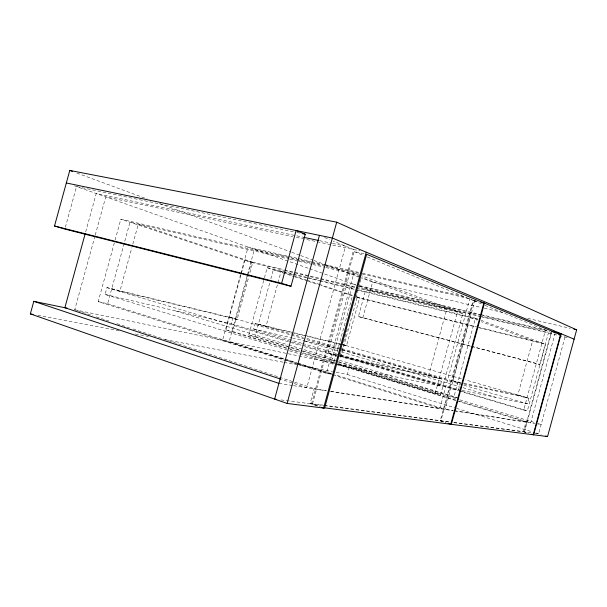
<?xml version="1.0" encoding="UTF-8"?>
<svg xmlns="http://www.w3.org/2000/svg" width="607" height="607" viewBox="0 0 607 607"><rect width="100%" height="100%" fill="white"/><g stroke="black" fill="none" stroke-linecap="round" stroke-linejoin="round"><path stroke-width="0.46" stroke-dasharray="3.04 2.28" d="M463.657 383.184L517.794 395.134L532.643 340.686L481.404 321.74M459.142 390.923L523.674 410.097L545.086 331.642L481.738 316.422M462.2 390.468L527.407 403.776L528.925 398.215L465.349 379.899M471.389 346.445L539.82 364.458L548.409 332.985L545.086 331.642M523.674 410.097L527.377 410.787L545.503 344.313L481.184 320.344M453.877 422.426L523.409 431.607L526.034 421.979L454.165 410.681M550.898 333.38L524.031 431.873L525.708 432.396M524.456 431.934L551.831 331.528M555.223 332.932L530.693 422.867L457.299 400.529M565.011 336.984L538.614 433.793L533.917 433.178M94.988 236.017L74.729 309.76L76.528 310.352M95.238 235.106L105.739 196.873L292.642 236.571M296.679 364.003L98.213 301.618L114.867 240.949M115.118 240.046L120.839 219.218L323.523 265.912M337.333 356.218L335.496 355.816L333.22 364.132L105.057 294.441L106.938 287.612L232.83 318.007L338.365 348.858M98.213 301.618L107.621 303.705L129.989 222.253L288.841 258.977M111.726 288.773L119.89 291.201L131.825 247.724M132.819 244.097L138.29 224.173L252.793 262.216L249.56 274.023M240.592 274.455L222.564 340.224L283.871 359.465M240.842 273.545L248.096 247.057L310.716 261.397M286.565 348.403L225.872 329.942L244.947 260.327L283.606 269.637M105.057 294.441L231.244 323.781L232.83 318.007M247.178 275.79L229.15 341.582L284.296 358.858M247.428 274.872L254.439 249.287L310.746 262.224M225.872 329.942L232.602 331.43L248.013 275.191M248.255 274.288L251.488 262.49L120.839 219.218M119.89 291.201L237.117 319.441L249.31 274.933M334.996 361.112L248.771 335.018L264.22 278.621M264.47 277.71L267.217 267.702L354.738 288.924M301.717 343.236L253.68 329.002L255.213 323.417L293.378 332.628M248.771 335.018L255.069 336.415L269.849 282.437M270.828 278.863L273.332 269.728L283.454 272.186M258.415 324.191L266.018 326.399L281.026 271.595L282.816 272.194M317.529 406L310.101 403.45L314.145 388.655L327.219 390.711M311.467 403.921L353.706 249.538L333.152 241.032M363.995 253.711L354.169 251.609L312.461 404.05L320.246 406.72M337.143 355.975L327.818 353.198L349.746 273.059L358.57 276.322M297.582 364.283L326.445 373.358L353.927 272.915L324.442 266.124M339.928 355.823L342.416 346.726M343.661 342.189L347.636 327.643M355.839 297.658L361.309 277.665M339.617 355.171L341.21 355.527L357.091 297.468L355.543 296.96M342.834 344.905L346.491 345.785L359.64 297.718L356.066 296.535M470.471 346.21L358.426 316.566L366.067 288.636L480.82 316.201M336.164 372.341L347.318 374.473L349.533 366.385L458.9 399.558M362.796 317.871L372.592 282.073L361.044 277.824M339.844 355.846L428.641 375.452L446.813 308.948L362.098 277.627M338.205 364.117L435.136 393.609L457.557 311.535L359.071 287.817M337.833 365.073L440.227 385.976L442.086 379.178L339.275 349.124M435.136 393.609L440.667 394.633L462.83 313.5L361.81 275.851M470.023 297.9L439.84 408.428L332.553 374.747M367.288 256.996L473.119 300.435L440.234 420.856L445.492 422.555M477.269 301.497L473.688 300.67L440.849 420.939L446.099 422.631M460.341 382.994L452.647 380.756L469.917 317.491L476.988 320.109M475.046 299.979L445.204 409.27L334.912 374.716M338.623 362.212L453.884 397.099L475.433 318.197L358.426 289.82M340.694 354.792L458.528 389.717L460.311 383.176L340.519 348.266M65.351 227.276L76.535 186.577L295.973 232.306M85.693 231.897L96.232 193.519L303.811 237.345M310.101 403.45L323.258 405.188M324.191 405.317L450.113 421.933M281.071 399.922L323.47 405.499M324.411 405.628L450.303 422.184M453.937 422.654L532.976 433.049M330.952 391.303L453.232 410.529M278.924 383.366L292.65 385.521M293.56 385.665L326.68 390.862M330.428 391.447L453.11 410.696M454.051 410.84L534.995 423.542M535.875 423.678L541.148 424.505L537.529 423.413M326.445 373.358L333.797 374.724M453.884 397.099L458.148 397.896M37.786 315.306L119.587 330.944M135.384 333.964L148.404 336.453M165.134 339.647L283.181 362.212M284.114 362.394L332.446 371.628M458.528 389.717L461.282 390.278M74.661 309.745L334.677 363.327M338.387 364.086L349.533 366.385M296.899 232.496L299.676 233.08M319.57 240.668L331.612 243.217M332.537 243.407L345.512 246.146L306.77 387.736L281.587 379.405M296.345 237.352L359.974 250.873M338.251 356.415L442.086 379.178M463.824 383.943L528.925 398.215M338.827 354.996L336.445 354.473L352.455 295.935L320.989 285.51M327.818 353.198L338.918 355.649M452.647 380.756L462.739 382.979M311.634 261.609L323.607 264.356M324.525 264.561L358.6 272.368M362.28 273.218L466.335 297.058M311.664 262.436L323.668 265.198M324.593 265.403L358.745 273.256M362.432 274.098L472.276 299.342M473.119 300.435L477.595 301.474M289.767 259.197L298.083 261.116M299.001 261.329L311.93 264.318M312.855 264.531L324.866 267.308M325.784 267.52L360.884 275.639M253.68 329.002L291.55 337.803M292.468 338.016L304.479 340.808M305.404 341.028L340.497 349.184M372.592 282.073L480.623 307.362M484.318 308.227L504.629 312.977M527.711 318.379L570.185 328.326M355.467 284.584L352.697 283.924L331.172 362.599L334.798 363.707M360.072 285.692L479.925 314.343M480.843 314.563L547.226 330.428M359.063 285.965L481.548 315.291M482.466 315.511L548.774 331.384M481.002 316.771L370.376 290.161L356.969 285.427M481.419 316.869L568.645 337.856M284.524 269.857L355.391 286.929M251.488 262.49L283.651 270.252M284.569 270.479L355.323 287.551M356.241 287.779L462.83 313.5M294.296 332.848L341.824 344.328L461.715 378.851M266.018 326.399L341.923 344.685M284.372 272.406L292.65 274.425M293.568 274.645L306.452 277.771M307.37 277.998L319.328 280.904M320.246 281.124L355.201 289.622M356.119 289.843L478.468 319.57M356.051 296.823L476.654 326.778M477.572 327.006L541.975 343.001M357.091 297.468L475.653 326.945M479.325 327.863L545.503 344.313M358.426 316.566L470.706 346.104M471.616 346.339L539.82 364.458M339.381 343.737L342.045 344.503M342.94 344.761L346.491 345.785M517.794 395.134L527.028 397.797M255.213 323.417L303.31 337.431M306.937 338.486L339.609 348.008M342.31 349.715L460.265 384.17M463.892 385.225L527.407 403.776M229.37 317.173L237.117 319.441M428.641 375.452L439.248 378.556M304.024 340.944L337.644 350.831M341.278 351.901L459.4 386.629M463.035 387.698L495.744 397.312M302.627 343.509L337.067 353.714M341.21 355.527L461.077 391.113M461.988 391.378L527.377 410.787M340.079 355.55L458.232 390.658M231.244 323.781L336.642 355.148M340.277 356.233L440.227 385.976M106.938 287.612L301.026 345.527M304.661 346.612L335.496 355.816M175.711 311.027L287.976 344.814M288.879 345.087L335.049 358.98M339.579 360.346L392.092 376.15M255.069 336.415L302.195 350.664M303.105 350.937L337.545 361.347M338.456 361.62L458.998 398.055M459.803 399.831L536.626 423.14M232.602 331.43L299.547 351.764M303.159 352.864L334.829 362.485M338.44 363.585L440.667 394.633M290.192 349.511L334.578 363.016M335.876 363.57L456.388 400.256M335.709 363.988L456.335 400.741M457.246 401.022L527.081 422.297M347.318 374.473L455.599 408.048M456.502 408.329L532.301 431.835M535.905 432.958L541.292 434.627M523.409 431.607L528.629 433.231M285.199 359.139L296.944 362.819M297.855 363.107L331.301 373.586M107.621 303.705L285.859 359.579M286.762 359.868L298.523 363.555M299.426 363.836L331.999 374.049M284.774 359.754L296.489 363.426M297.392 363.714L331.65 374.466M77.423 310.647L92.704 315.686M96.293 316.869L108.873 321.012M116.961 323.675L129.541 327.826M133.13 329.009L278.681 376.97M279.584 377.266L315.526 389.11M267.217 267.702L294.016 276.58M294.911 276.875L307.499 281.041M308.402 281.345L320.086 285.214M283.704 272.49L292.642 275.457M293.53 275.753L306.042 279.91M306.937 280.206L318.546 284.061M319.441 284.364L352.492 295.343M74.38 185.818L308.675 268.408M309.57 268.719L356.074 285.115M76.884 173.056L147.038 198.914M159.466 203.504L290.89 251.958M291.777 252.284L299.775 255.228M300.662 255.555L313.091 260.137M313.978 260.471L325.527 264.728M326.414 265.054L360.156 277.49M353.927 272.915L359.177 274.872M475.433 318.197L477.868 319.107M354.169 251.609L363.79 255.562M473.688 300.67L481.518 303.887M485.001 305.321L551.141 332.469M324.578 237.489L329.722 239.613"/><path stroke-width="0.91" d="M484.439 303.151L451.358 424.323L533.227 434.741L560.504 334.715L484.439 303.151L480.858 302.324M531.967 434.278L533.636 434.794L561.187 333.767L551.831 331.528M533.636 434.794L547.552 436.57L576.65 329.836L336.71 222.185L69.775 170.43L54.509 226.001L64.85 229.089L290.981 286.269L305.23 234.234L296.102 230.531L281.64 283.332L290.981 286.269M319.441 235.357L274.622 399.08L276.496 399.323M67.552 308.28L33.802 301.33L30.35 313.887L287.103 403.427L336.71 222.185M287.103 403.427L323.592 408.071L366.233 252.201M324.57 408.2L366.674 254.287L483.878 302.916L450.751 424.247L322.841 407.608M85.185 233.718L64.858 307.726L280.692 379.109M30.35 313.887L33.142 314.418M66.33 182.98L332.378 238.035L574.108 339.169M302.453 233.657L305.23 234.234M303.811 237.345L318.637 240.478M481.184 302.294L483.878 302.916M573.881 329.184L576.65 329.836M558.797 334.305L560.504 334.715M54.509 226.001L281.64 283.332M545.769 436.008L547.552 436.57M531.557 434.225L533.227 434.741M448.118 423.398L450.751 424.247M33.802 301.33L278.924 383.366M321.862 407.479L323.592 408.071M69.775 170.43L72.438 171.417"/></g></svg>
